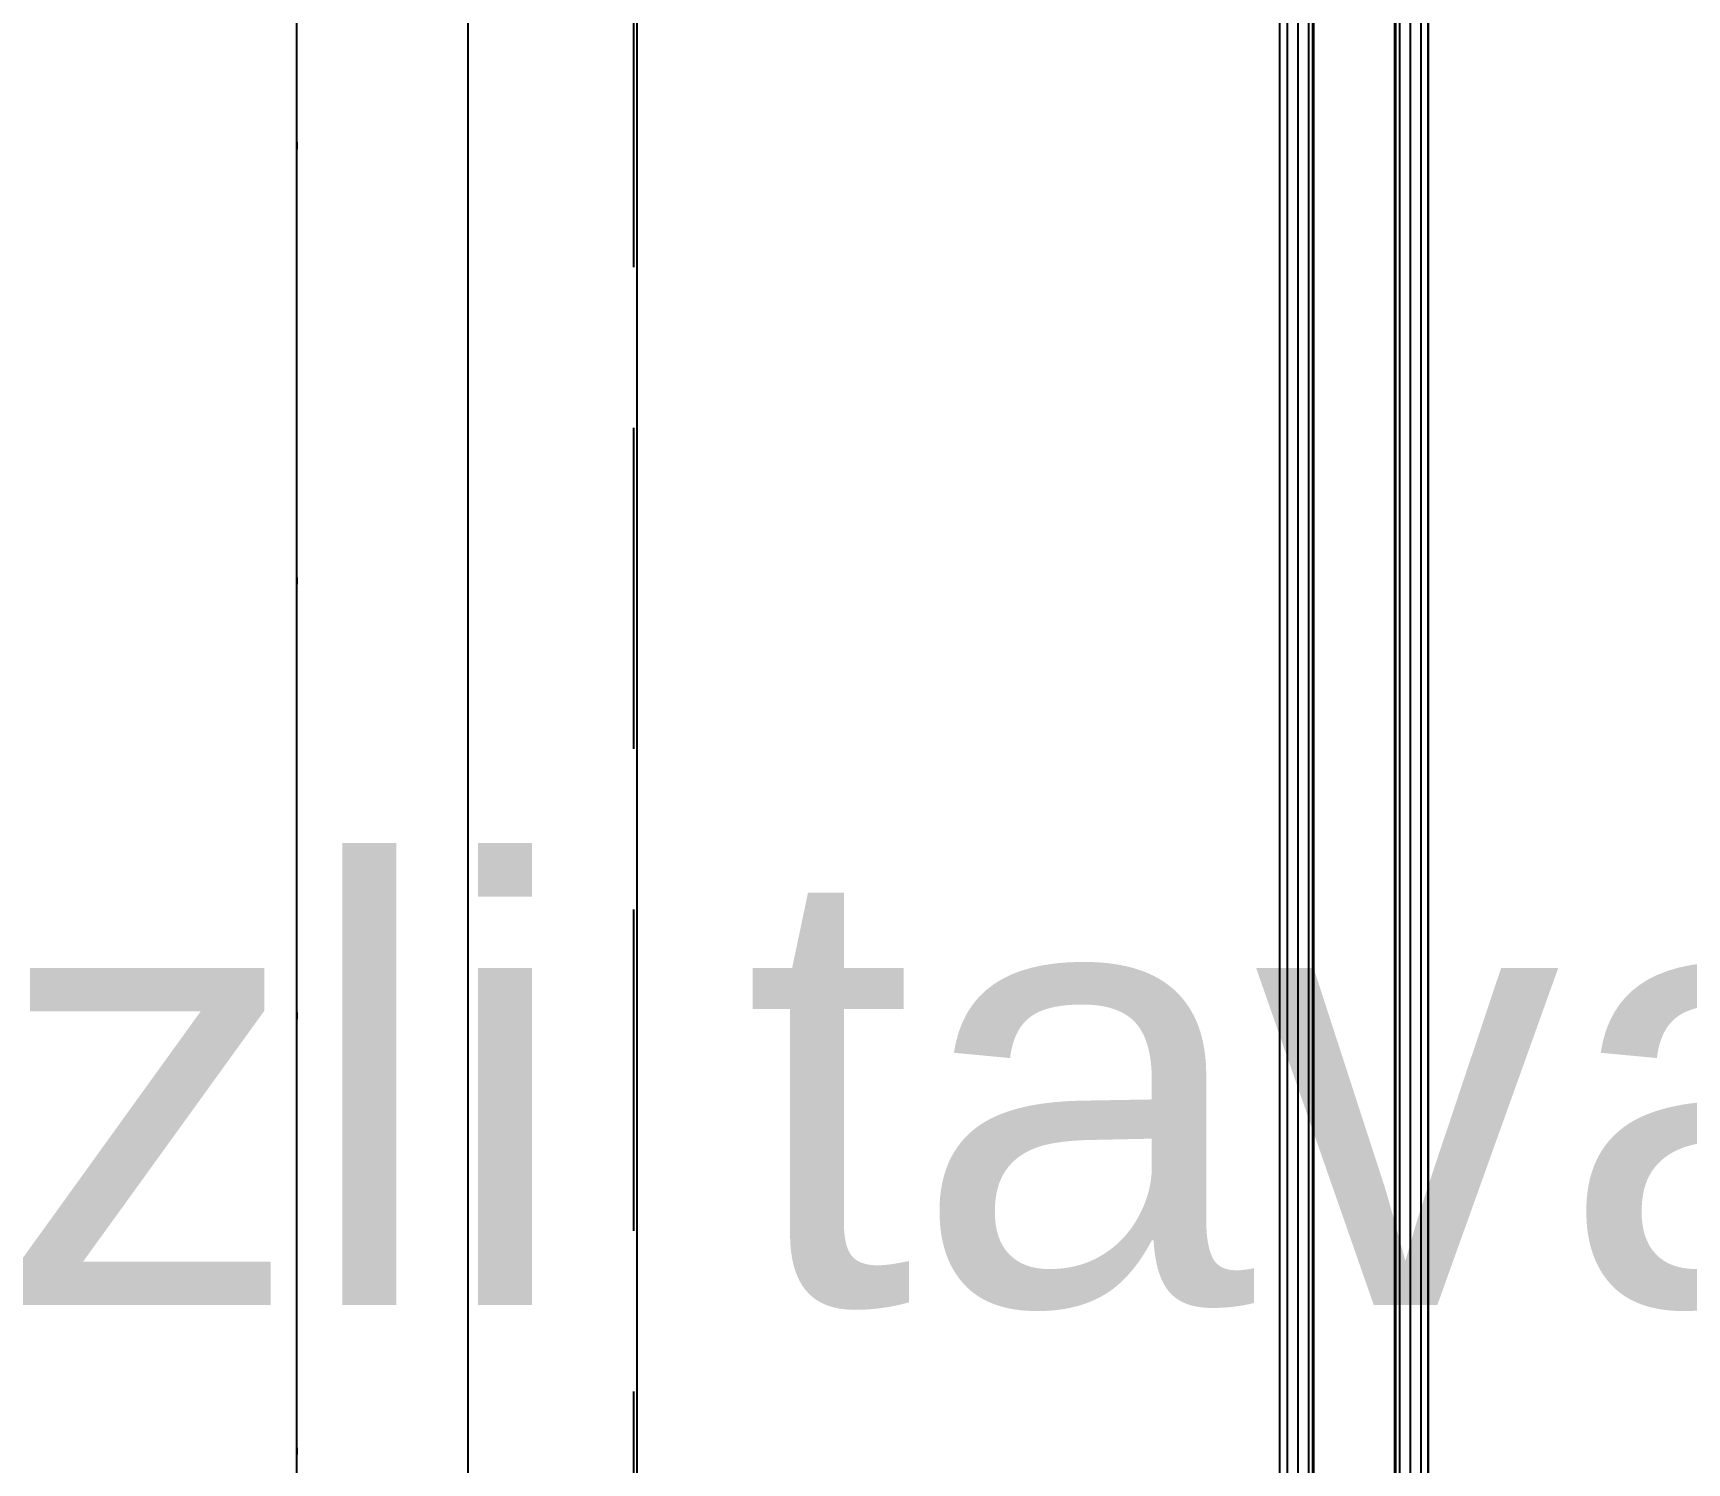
# Model space of a CAD drawing. Header units: inches. Extents: x 21 to 32698, y 13 to 3712.
# Drawn here: x 6802.81 to 6827.33, y 1403.66 to 1424.85 of the extents above; entities that cross this region are included whole.
import ezdxf

# ---------------------------------------------------------------- set-up
doc = ezdxf.new("R2010")
doc.units = ezdxf.units.IN
doc.header["$MEASUREMENT"] = 0
doc.set_wipeout_variables(frame=1)
doc.linetypes.add('DOT', pattern=[6.35, 0, -6.35])
doc.linetypes.add('IMPORT-HIDDEN2', pattern=[47.625, 31.75, -15.875])
doc.layers.add('MEK-ELK-ETIKET', color=7, linetype='Continuous')
for name, color, linetype, lineweight in [('Z_MİM_-KM-BEAM-RAY', 8, 'DOT', 25), ('Z_MİM_-KM-GLAZ', 8, 'Continuous', 25), ('Z_MİM_-KM-GLAZ-CURT', 8, 'Continuous', 25), ('Z_MİM_-KM-RAY-1', 8, 'IMPORT-HIDDEN2', 25), ('Z_MİM_-KM-WALL-PL', 8, 'Continuous', 25), ('Z_MİM_-KM-WALL-PLASTER', 8, 'Continuous', 25), ('Z_MİM_aksesuar_k', 8, 'Continuous', 25)]:
    doc.layers.add(name, color=color, linetype=linetype, lineweight=lineweight)
doc.styles.add('MEK_ELK', font='arial.ttf')

# ---------------------------------------------------------------- blocks, each defined once
blk = doc.blocks.new('*U176')
blk.add_wipeout([(160, -25), (160, 16.5), (0, 16.5), (0, -25)])
at = {"layer": 'Z_MİM_-KM-GLAZ-CURT'}
blk.add_lwpolyline([(0, -22.5), (0, -25), (160, -25), (160, -22.5)], dxfattribs=at)
at = {"layer": 'Z_MİM_-KM-RAY-1', "ltscale": 0.15}
blk.add_line((160, -20), (0, -20), dxfattribs=at)
at = {"layer": 'Z_MİM_aksesuar_k'}
for p, q in [((14.772, -8.224), (74.256, -8.224)), ((74.256, -8.224), (14.772, -8.224)), ((14.772, -8.333), (74.256, -8.333)), ((14.772, -8.491), (74.256, -8.491)), ((14.772, -8.65), (74.256, -8.65)), ((14.772, -8.709), (74.256, -8.709)), ((14.772, -8.724), (74.256, -8.724)), ((14.772, -9.924), (74.256, -9.924)), ((14.772, -9.94), (74.256, -9.94)), ((14.772, -9.999), (74.256, -9.999)), ((14.772, -10.157), (74.256, -10.157)), ((14.772, -10.316), (74.256, -10.316)), ((74.256, -10.424), (14.772, -10.424))]:
    blk.add_line(p, q, dxfattribs=at)
blk = doc.blocks.new('-KM_Kiriş İzi_ZK')
at = {"layer": 'Z_MİM_-KM-BEAM-RAY'}
blk.add_line((3475.001, 525), (3475.001, 155), dxfattribs=at)

msp = doc.modelspace()

# ---------------------------------------------------------------- block references
at = {"layer": 'Z_MİM_-KM-GLAZ', "ltscale": 1.5, "rotation": 270}
msp.add_blockref('*U176', (6831.714, 1467.084), dxfattribs=at)

# ---------------------------------------------------------------- next in the draw order: linework, layer by layer
at = {"layer": 'Z_MİM_-KM-WALL-PL'}
msp.add_lwpolyline([(6811.758, 1507.083), (6811.758, 1137.083)], dxfattribs=at)
at = {"layer": 'Z_MİM_-KM-WALL-PLASTER'}
msp.add_lwpolyline([(6644.257, 1289.58), (6494.257, 1289.58), (6494.257, 1004.583), (6804.258, 1004.583), (6804.258, 1139.583), (6809.258, 1139.583), (6809.258, 1504.583), (6804.258, 1504.583), (6804.258, 1639.581), (6579.257, 1639.581), (6579.257, 1494.948), (6644.257, 1494.948)], close=True, dxfattribs=at)

# ---------------------------------------------------------------- next in the draw order: block references
at = {"layer": 'Z_MİM_-KM-BEAM-RAY'}
msp.add_blockref('-KM_Kiriş İzi_ZK', (3331.714, 982.083), dxfattribs=at)

# ---------------------------------------------------------------- next in the draw order: texts
at = {"layer": 'MEK-ELK-ETIKET', "style": 'MEK_ELK'}
msp.add_text('VRF-1 VRF-GU-1 (gizli tavan)', height=6.5, dxfattribs=at).set_placement((6718, 1406))

doc.saveas('drawing.dxf')
